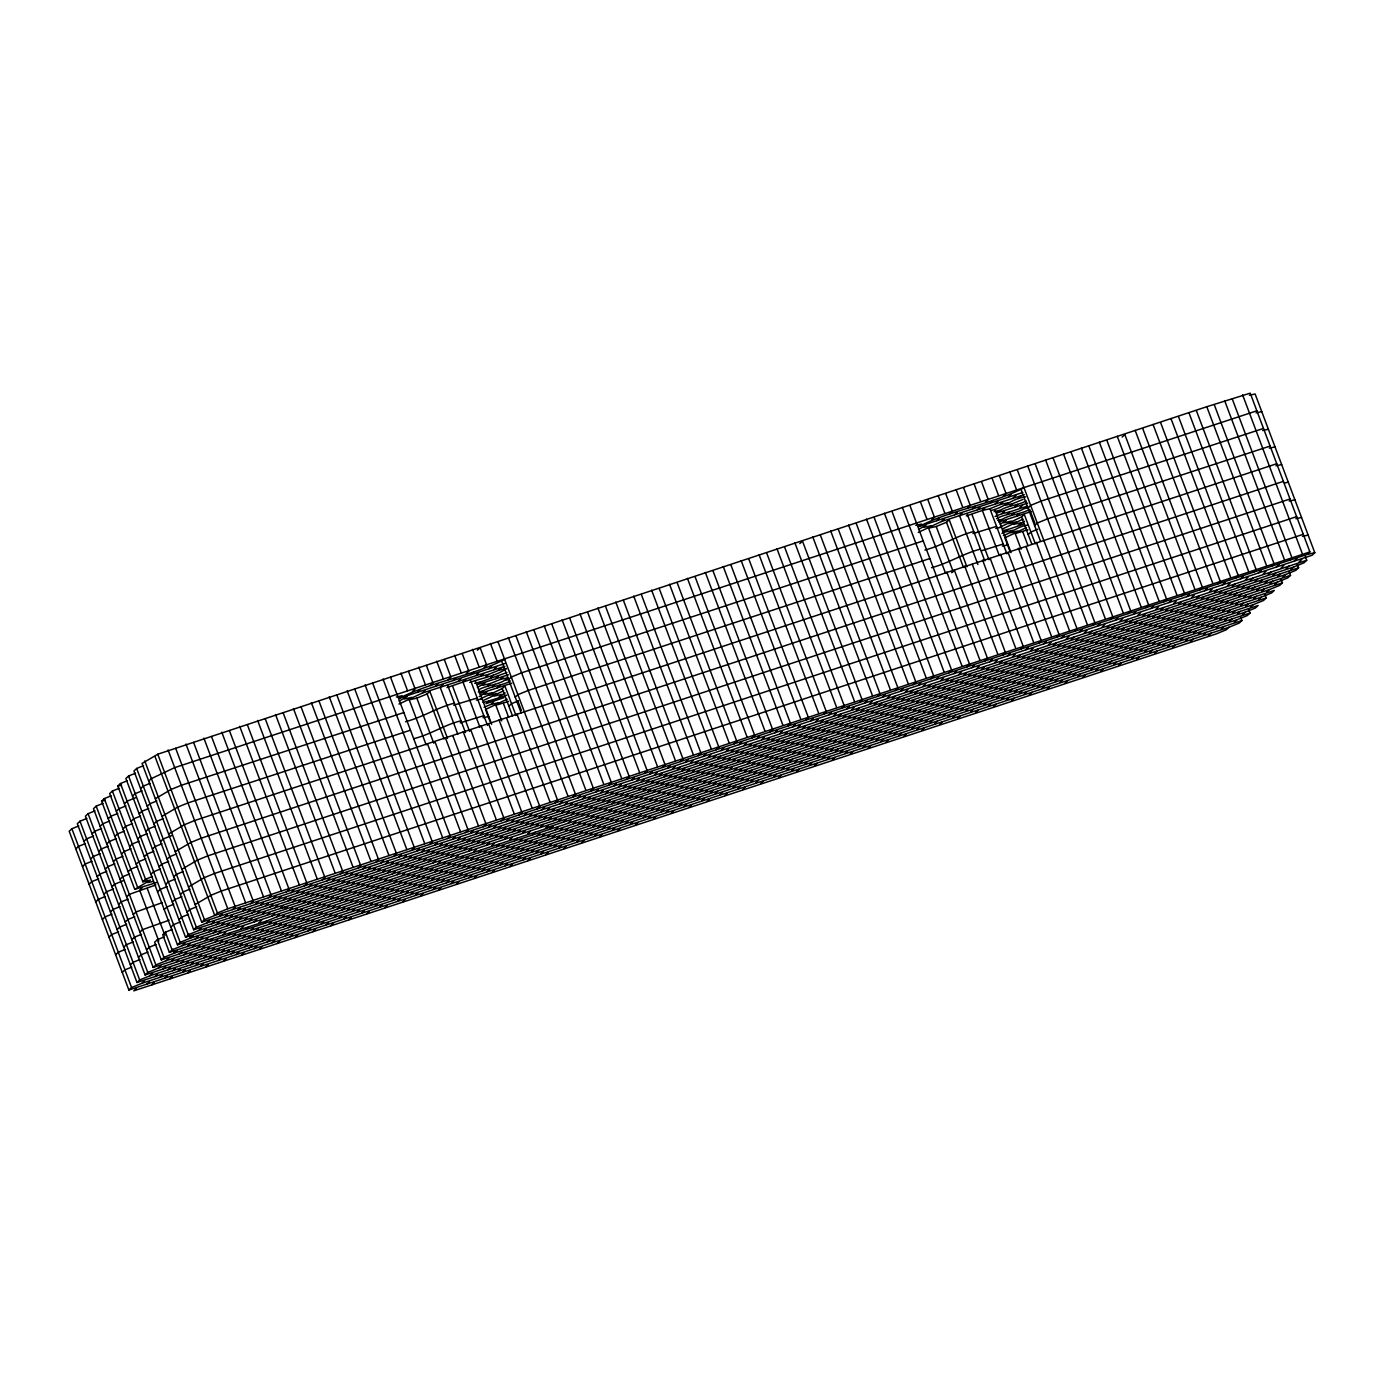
<?xml version="1.0" encoding="UTF-8"?>
<svg xmlns="http://www.w3.org/2000/svg" width="1384" height="1384" viewBox="0 0 1384 1384"><rect width="100%" height="100%" fill="white"/><g stroke="black" fill="none" stroke-linecap="round" stroke-linejoin="round"><path stroke-width="1.5" d="M78.767 825.937L71.899 828.756L69.2 831.265L128.885 990.027L1228.923 627.281L1239.234 623.059L1241.932 620.551L1240.462 616.624M86.863 818.411L79.995 821.214L77.296 823.722L136.981 982.502L1237.019 619.738L1247.33 615.534L1250.029 613.008L1248.558 609.098M94.96 810.868L88.092 813.688L85.393 816.197L145.078 974.959L1245.116 612.212L1255.426 607.991L1258.125 605.483L158.07 968.229L147.777 972.45L145.078 974.959M103.056 803.343L96.188 806.145L93.489 808.654L153.174 967.433L1253.212 604.67L1263.523 600.466L1266.222 597.94L1264.751 594.03M156.444 882.559L134.732 889.324L101.586 801.128L104.284 798.62L111.153 795.8M119.249 788.274L112.381 791.077L109.682 793.586L142.829 881.798L150.441 880.086L134.732 889.324M1289.04 571.419L1290.511 575.346L1287.812 577.855L1277.501 582.076L177.463 944.822L117.778 786.06L120.477 783.534L127.345 780.732M135.442 773.206L128.574 776.009L125.875 778.517L185.56 937.297L1285.598 574.533L1295.908 570.312L1298.607 567.803L1297.137 563.894M143.538 765.663L136.67 768.466L133.971 770.992L193.656 929.754L1293.694 567.008L1304.005 562.786L1306.704 560.278L1305.233 556.351M201.753 922.228L204.451 919.703L214.745 915.499L1307.188 554.448L1309.887 551.922L1250.219 393.16L1206.796 406.706L157.776 754.211L142.068 763.449L201.753 922.228L1312.101 555.243L1314.8 552.735L1255.115 393.973L1249.423 395.253M75.826 848.911L78.525 846.385L85.393 843.583M83.922 841.368L86.621 838.86L93.489 836.04M92.019 833.825L94.718 831.317L101.586 828.514M100.115 826.3L102.814 823.791L109.682 820.971M108.212 818.757L110.91 816.249L117.778 813.446M116.308 811.232L119.007 808.723L125.875 805.903M124.404 803.689L127.103 801.18L135.701 797.668M132.501 796.163L135.2 793.655L142.068 790.835M140.597 788.62L143.296 786.112L150.164 783.309M148.694 781.095L151.392 778.587L174.695 767.636L1256.845 410.806M82.469 866.54L85.168 864.031L92.036 861.229M90.566 859.014L93.264 856.506L100.132 853.686M98.662 851.471L101.361 848.963L108.229 846.16M106.758 843.946L109.457 841.437L116.325 838.617M114.855 836.403L117.553 833.895L124.422 831.092M122.951 828.878L125.65 826.352L132.518 823.549M131.047 821.335L133.746 818.826L140.614 816.006M139.144 813.809L141.843 811.284L148.711 808.481M147.24 806.267L149.939 803.758L156.807 800.938M155.337 798.741L171.028 789.503L181.339 785.282L403.851 712.552M89.095 884.186L91.794 881.677L98.662 878.857M97.191 876.643L99.89 874.134L106.758 871.332M105.288 869.117L107.987 866.609L114.855 863.789M113.384 861.575L116.083 859.066L122.951 856.264M121.481 854.049L124.179 851.541L131.047 848.721M129.577 846.506L132.276 843.998L139.144 841.195M137.673 838.981L140.372 836.472L147.24 833.652M145.77 831.438L148.469 828.929L155.337 826.127M153.866 823.913L156.565 821.404L163.433 818.584M161.963 816.37L177.654 807.131L187.965 802.928L410.477 730.198M95.721 901.832L98.42 899.323L105.288 896.503M103.817 894.289L106.516 891.78L113.384 888.978M111.914 886.763L114.612 884.238L123.193 880.726M120.01 879.221L122.709 876.712L129.577 873.909M128.106 871.695L130.805 869.169L137.673 866.367M136.203 864.152L138.902 861.644L145.77 858.824M144.299 856.627L146.998 854.101L153.866 851.298M152.396 849.084L155.095 846.576L161.963 843.756M160.492 841.541L163.191 839.033L171.772 835.521M168.589 834.016L184.297 824.778L194.59 820.556L1276.74 463.726M102.347 919.46L105.046 916.952L111.931 914.149M110.443 911.935L113.142 909.426L120.027 906.606M118.54 904.392L121.238 901.884L128.124 899.081M126.636 896.867L129.335 894.358L155.838 884.93M142.829 881.798L145.528 879.29L152.396 876.47M150.925 874.255L153.624 871.747L160.492 868.944M159.022 866.73L161.72 864.221L168.589 861.402M167.118 859.187L169.817 856.679L176.685 853.876M175.214 851.662L190.923 842.423L201.234 838.202L1283.366 481.373M142.344 887.628L139.646 890.137L158.797 941.103M108.99 937.106L111.689 934.598L118.557 931.795M117.086 929.581L119.785 927.055L126.653 924.252M125.183 922.038L127.882 919.53L134.75 916.727M133.279 914.513L135.978 911.987L162.464 902.558M157.568 891.901L160.267 889.393L167.135 886.573M165.665 884.359L168.364 881.85L175.232 879.048M173.761 876.833L176.46 874.325L183.328 871.505M181.858 869.29L197.549 860.052L207.859 855.848L1290.009 499.001M115.616 954.752L118.315 952.244L125.183 949.424M123.712 947.21L126.411 944.701L133.279 941.899M131.809 939.684L134.507 937.176L141.376 934.356M139.905 932.141L142.604 929.633L169.107 920.204M164.194 909.548L166.893 907.039L173.761 904.219M172.291 902.005L174.99 899.496L181.858 896.694M180.387 894.479L183.086 891.953L189.954 889.151M188.483 886.936L204.192 877.698L214.485 873.477L1296.635 516.647M504.676 659.389C471.684 676.343 432.396 681.274 399.422 698.228L505.16 663.42M399.18 701.134L407.034 696.515M412.432 691.498L415.131 688.99L408.488 671.344M504.918 666.327L422.241 693.107L398.938 704.058M417.328 692.311L420.027 689.803M122.242 972.398L124.941 969.873L131.809 967.07M130.338 964.856L133.037 962.347L139.905 959.527M138.435 957.33L141.133 954.804L148.001 952.002M146.531 949.787L149.23 947.279L156.098 944.459M164.194 936.933L157.326 939.736L154.627 942.262L161.271 959.89L1261.308 597.144L1271.619 592.923L1274.318 590.414L174.263 953.161L163.969 957.382L161.271 959.89M172.291 929.391L165.423 932.211L162.724 934.719L169.367 952.365L266.541 921.052M170.82 927.176L173.519 924.668L180.387 921.865M178.917 919.651L181.615 917.142L188.483 914.322M187.013 912.108L189.712 909.599L196.58 906.797M195.109 904.582L210.818 895.344L221.111 891.123L1303.261 534.293M422.241 693.107L424.94 690.599M430.337 685.582L433.036 683.073L426.41 665.427M426.185 744.921L409.232 699.837L416.843 698.142L427.137 693.92L429.836 691.412L447.534 738.451M435.233 686.395L437.932 683.869M477.428 650.186L480.127 647.677L486.753 665.306L484.054 667.832M442.845 684.682L440.147 687.191L457.827 734.247M448.243 679.665L450.942 677.157L444.316 659.511M453.156 680.478L455.855 677.952M458.052 681.274L460.751 678.766M466.148 673.748L468.847 671.24L462.221 653.594M128.885 990.027L131.584 987.519L141.877 983.315L1241.932 620.551M136.981 982.502L139.68 979.993L149.974 975.772L1250.029 613.008M153.174 967.433L155.873 964.925L166.166 960.704L1266.222 597.94M169.367 952.365L172.066 949.856L182.359 945.635L1282.414 582.872L1280.944 578.962M177.463 944.822L180.162 942.314L190.456 938.092L1290.511 575.346M185.56 937.297L188.259 934.771L198.552 930.567L1298.607 567.803M193.656 929.754L196.355 927.245L206.649 923.024L1306.704 560.278M465.664 679.579L462.965 682.087L446.963 687.571M471.062 674.544L473.761 672.036M136.48 988.332L133.781 990.84L1215.93 634.01L1226.224 629.789L1228.923 627.281M141.877 983.315L144.576 980.789M149.974 975.772L152.672 973.263M158.07 968.229L160.769 965.721M166.166 960.704L168.865 958.195M176.962 950.652L174.263 953.161L172.792 949.251M182.359 945.635L185.058 943.127M193.155 935.584L190.456 938.092L188.985 934.183M198.552 930.567L201.251 928.059M206.649 923.024L209.347 920.516M1309.887 551.922L227.755 908.769L217.444 912.99L214.745 915.499L155.077 756.719M475.958 675.357L478.656 672.849M146.79 984.111L149.489 981.602M154.887 976.585L157.586 974.076M162.983 969.042L165.682 966.534M171.08 961.517L173.779 958.991M179.176 953.974L181.875 951.465M187.273 946.448L189.971 943.923M195.369 938.906L198.068 936.397M203.465 931.38L206.164 928.854M211.562 923.837L214.26 921.329M219.658 916.294L222.357 913.786M479.902 727.171L462.965 682.087L480.871 676.171L483.57 673.662M488.967 668.628L491.666 666.119M151.686 984.924L154.385 982.415M159.783 977.381L162.482 974.872M167.879 969.855L170.578 967.347M175.976 962.312L178.674 959.804M184.072 954.787L186.771 952.279M192.168 947.244L194.867 944.736M200.265 939.719L202.964 937.21M208.361 932.176L211.06 929.667M216.458 924.65L219.156 922.142M224.554 917.108L227.253 914.599M232.65 909.582L235.349 907.056L175.681 748.294M506.873 672.572L480.386 682.001L477.688 684.509L508.395 674.769M485.784 676.966L488.483 674.458L498.776 670.254L506.388 668.541C495.887 676.292 481.874 677.918 469.764 682.468M493.88 669.441L496.579 666.932M164.696 978.194L167.395 975.685M172.792 970.668L175.491 968.143M180.889 963.126L183.588 960.617M188.985 955.583L191.684 953.074M197.082 948.057L199.78 945.549M205.178 940.514L207.877 938.006M213.274 932.989L215.973 930.481M221.371 925.446L224.07 922.938M229.467 917.921L232.166 915.412M237.564 910.378L240.262 907.869M477.428 687.433L485.282 682.814M490.68 677.779L493.379 675.271M498.776 670.254L501.475 667.728M169.609 979.007L172.308 976.499M177.706 971.464L180.404 968.956M185.802 963.939L188.501 961.43M193.898 956.396L196.597 953.887M201.995 948.87L204.694 946.345M210.091 941.328L212.79 938.819M218.188 933.802L220.886 931.276M226.284 926.259L228.983 923.751M234.38 918.734L237.079 916.208M242.477 911.191L245.176 908.683M250.573 903.648L253.272 901.14L193.587 742.378M510.35 680.997C500.645 686.689 487.808 685.789 479.4 693.661L511.786 683.229M487.497 686.118L490.23 683.592L500.541 679.388L508.136 677.676C500.281 685.27 488.137 684.457 478.916 689.63M495.593 678.592L498.292 676.084M182.601 972.277L185.3 969.769M190.698 964.734L193.397 962.226M198.794 957.209L201.493 954.701M206.891 949.666L209.59 947.158M214.987 942.141L217.686 939.632M223.083 934.598L225.782 932.089M231.18 927.072L233.879 924.564M239.276 919.53L241.975 917.021M247.373 912.004L250.072 909.496M255.469 904.461L258.168 901.953M479.158 696.567L486.995 691.948M492.393 686.931L495.143 684.405M500.489 679.406L503.24 676.88M187.515 973.09L190.214 970.565M195.611 965.548L198.31 963.039M203.708 958.022L206.406 955.496M211.804 950.479L214.503 947.971M219.9 942.954L222.599 940.428M227.997 935.411L230.695 932.903M236.093 927.868L238.792 925.36M244.19 920.343L246.888 917.834M252.286 912.8L254.985 910.291M260.382 905.274L263.081 902.766M268.479 897.732L271.178 895.223L211.493 736.461M480.629 698.782L502.219 688.557L504.918 686.032L515.955 715.442M497.306 687.744L500.005 685.236M200.507 966.361L203.206 963.852M208.603 958.818L211.302 956.309M216.7 951.292L219.399 948.784M224.796 943.75L227.495 941.241M232.893 936.224L235.591 933.716M240.989 928.681L243.688 926.173M249.085 921.156L251.784 918.63M257.182 913.613L259.881 911.104M265.278 906.087L267.977 903.562M273.375 898.545L276.073 896.036M508.603 679.544L511.302 677.036L521.612 672.814L923.214 540.902M506.631 695.183L488.725 701.1L486.026 703.626L503.932 697.692M483.812 700.304L503.689 690.754M205.42 967.174L208.119 964.648M213.517 959.631L216.215 957.122M221.613 952.088L224.312 949.58M229.709 944.563L232.408 942.054M237.806 937.02L240.505 934.511M245.902 929.494L248.601 926.986M253.999 921.952L256.732 919.426M262.095 914.426L264.794 911.918M270.191 906.883L272.89 904.375M278.288 899.358L280.987 896.849M286.384 891.815L289.083 889.306L229.398 730.544M484.054 707.241L490.922 704.421L493.621 701.913M499.018 696.896L505.16 692.969M218.43 960.444L221.129 957.936M226.526 952.901L229.225 950.393M234.623 945.376L237.321 942.85M242.719 937.833L245.418 935.324M250.815 930.308L253.514 927.782M258.912 922.765L261.645 920.239M267.008 915.239L269.742 912.713M275.105 907.696L277.803 905.188M283.201 900.154L285.9 897.645M291.297 892.628L293.996 890.12M507.115 699.214L485.524 709.456L489.953 721.202M223.326 961.24L226.025 958.731M231.422 953.714L234.121 951.206M239.518 946.172L242.217 943.663M247.615 938.646L250.314 936.138M255.711 931.103L258.41 928.595M263.808 923.578L266.507 921.069L276.852 916.831L553.098 826.352M271.939 916.018L274.637 913.509M282.699 906.001L280 908.51L287.613 906.797L284.914 909.305M288.097 900.967L290.796 898.458M296.193 893.441L298.892 890.915M304.29 885.898L306.988 883.39L247.321 724.611M236.335 954.528L239.034 952.002M244.432 946.985L247.13 944.476M252.528 939.442L255.227 936.933M260.625 931.916L263.323 929.408M268.721 924.374L271.42 921.865M276.817 916.848L279.551 914.322M293.01 901.78L295.709 899.271M301.107 894.237L303.805 891.729M309.203 886.711L311.902 884.203M515.229 697.19L517.927 694.682L528.238 690.46L929.84 558.548M508.845 706.186L511.544 703.678L518.412 700.875M241.231 955.323L243.93 952.815M249.328 947.798L252.026 945.289M257.424 940.255L260.123 937.746M265.52 932.729L268.219 930.204M273.617 925.187L276.316 922.678M281.713 917.661L284.412 915.135M289.81 910.118L292.56 907.593M297.906 902.593L300.605 900.067M306.002 895.05L308.701 892.542M314.099 887.507L316.798 884.999M322.195 879.982L324.894 877.473L265.226 718.694M254.241 948.594L256.94 946.085M262.337 941.068L265.036 938.56M270.434 933.525L273.132 931.017M278.53 926L281.229 923.491M286.626 918.457L289.325 915.949M294.723 910.931L297.422 908.423M302.819 903.389L305.518 900.88M310.916 895.863L313.614 893.355M319.012 888.32L321.711 885.812M327.108 880.795L329.807 878.269M259.154 949.407L261.853 946.898M267.25 941.881L269.949 939.355M275.347 934.338L278.046 931.83M283.443 926.813L286.142 924.287M291.54 919.27L294.238 916.762M299.636 911.727L302.335 909.219M307.732 904.202L310.431 901.693M315.829 896.659L318.528 894.151M323.925 889.134L326.624 886.625M332.022 881.591L334.72 879.082M340.118 874.065L342.817 871.557L283.132 712.777M272.146 942.677L274.845 940.169M280.243 935.151L282.942 932.643M288.339 927.609L291.038 925.1M296.435 920.083L299.134 917.575M304.532 912.54L307.231 910.032M312.628 905.015L315.327 902.489M320.725 897.472L323.423 894.964M328.821 889.947L331.52 887.421M336.918 882.404L339.616 879.895M345.014 874.878L347.713 872.352M277.06 943.49L279.758 940.982M285.156 935.947L287.855 933.439M293.252 928.422L295.951 925.913M301.349 920.879L304.048 918.37M309.445 913.354L312.144 910.845M317.542 905.811L320.24 903.302M325.638 898.285L328.337 895.777M333.734 890.742L336.433 888.234M341.831 883.217L344.529 880.708M349.927 875.674L352.626 873.166M358.023 868.149L360.722 865.64L301.037 706.861M290.052 936.76L292.751 934.252M298.148 929.235L300.847 926.709M306.245 921.692L308.943 919.184M314.341 914.167L317.04 911.641M322.437 906.624L325.136 904.115M330.534 899.098L333.233 896.572M338.63 891.556L341.329 889.047M346.727 884.013L349.425 881.504M354.823 876.487L357.522 873.979M362.919 868.944L365.618 866.436M294.965 937.574L297.664 935.065M303.061 930.031L305.76 927.522M311.158 922.505L313.857 919.997M319.254 914.962L321.953 912.454M327.351 907.437L330.049 904.928M335.447 899.894L338.146 897.386M343.543 892.369L346.242 889.86M351.64 884.826L354.339 882.317M359.736 877.3L362.435 874.774M367.833 869.757L370.531 867.249M375.929 862.232L378.628 859.706L318.943 700.944M307.975 930.844L310.673 928.335M316.071 923.301L318.77 920.793M324.167 915.776L326.866 913.267M332.264 908.233L334.963 905.724M340.36 900.707L343.059 898.199M348.457 893.164L351.155 890.656M356.553 885.639L359.252 883.13M364.649 878.096L367.348 875.588M372.746 870.571L375.445 868.062M380.842 863.028L383.541 860.519M312.87 931.657L315.569 929.148M320.967 924.114L323.666 921.606M329.063 916.589L331.762 914.063M337.16 909.046L339.858 906.537M345.256 901.52L347.955 898.994M353.353 893.977L356.051 891.469M361.449 886.452L364.148 883.926M369.545 878.909L372.244 876.401M377.642 871.366L380.34 868.858M385.738 863.841L388.437 861.332M393.834 856.298L396.533 853.79L336.866 695.028M325.88 924.927L328.579 922.419M333.977 917.384L336.675 914.876M342.073 909.859L344.772 907.35M350.169 902.316L352.868 899.808M358.266 894.791L360.964 892.282M366.362 887.248L369.061 884.739M374.458 879.722L377.157 877.214M382.555 872.179L385.254 869.671M390.651 864.654L393.35 862.128M398.748 857.111L401.447 854.603M330.776 925.74L333.475 923.214M338.872 918.197L341.571 915.689M346.969 910.672L349.668 908.146M355.065 903.129L357.764 900.621M363.162 895.586L365.86 893.078M371.258 888.061L373.957 885.552M379.354 880.518L382.053 878.01M387.451 872.993L390.15 870.484M395.547 865.45L398.246 862.941M403.644 857.924L406.342 855.416M411.74 850.381L414.439 847.873L354.771 689.111M343.786 919.011L346.484 916.502M351.882 911.468L354.581 908.959M359.978 903.942L362.677 901.434M368.075 896.399L370.774 893.891M376.171 888.874L378.87 886.348M384.268 881.331L386.966 878.823M392.364 873.806L395.063 871.28M400.46 866.263L403.159 863.754M408.557 858.737L411.256 856.212M416.653 851.195L419.352 848.686M348.699 919.806L351.398 917.298M356.795 912.281L359.494 909.772M364.892 904.738L367.59 902.23M372.988 897.213L375.687 894.704M381.084 889.67L383.783 887.161M389.181 882.144L391.88 879.636M397.277 874.601L399.976 872.093M405.374 867.076L408.072 864.567M413.47 859.533L416.169 857.025M421.566 852.008L424.265 849.499M429.663 844.465L432.362 841.956L372.677 683.177M361.691 913.094L364.39 910.568M369.788 905.551L372.486 903.043M377.884 898.026L380.583 895.5M385.98 890.483L388.679 887.974M394.077 882.957L396.775 880.432M402.173 875.415L404.872 872.906M410.269 867.872L412.968 865.363M418.366 860.346L421.065 857.838M426.462 852.803L429.161 850.295M434.559 845.278L437.257 842.769M366.604 913.89L369.303 911.381M374.701 906.364L377.399 903.856M382.797 898.821L385.496 896.313M390.893 891.296L393.592 888.788M398.99 883.753L401.689 881.245M407.086 876.228L409.785 873.719M415.183 868.685L417.882 866.176M423.279 861.159L425.978 858.634M431.375 853.617L434.074 851.108M439.472 846.091L442.171 843.565M447.568 838.548L450.267 836.04L390.582 677.26M379.597 907.16L382.295 904.652M387.693 899.635L390.392 897.126M395.789 892.092L398.488 889.583M403.886 884.566L406.585 882.058M411.982 877.024L414.681 874.515M420.079 869.498L422.777 866.989M428.175 861.955L430.874 859.447M436.271 854.43L438.97 851.921M444.368 846.887L447.067 844.378M452.464 839.361L455.163 836.853M384.51 907.973L387.209 905.465M392.606 900.448L395.305 897.922M400.703 892.905L403.401 890.396M408.799 885.379L411.498 882.854M416.895 877.837L419.594 875.328M424.992 870.311L427.691 867.785M433.088 862.768L435.787 860.26M441.185 855.226L443.883 852.717M449.281 847.7L451.98 845.192M457.377 840.157L460.076 837.649M465.474 832.632L468.173 830.123L435.026 741.911M397.519 901.244L400.218 898.735M405.616 893.718L408.315 891.209M413.712 886.175L416.411 883.667M421.809 878.65L424.507 876.141M429.905 871.107L432.604 868.598M438.001 863.581L440.7 861.073M446.098 856.039L448.797 853.53M454.194 848.513L456.893 845.987M462.291 840.97L464.989 838.462M470.387 833.445L473.086 830.919M402.415 902.057L405.114 899.548M410.512 894.531L413.21 892.005M418.608 886.988L421.307 884.48M426.704 879.446L429.403 876.937M434.801 871.92L437.5 869.412M442.897 864.377L445.596 861.869M450.994 856.852L453.692 854.343M459.09 849.309L461.789 846.8M467.187 841.783L469.885 839.275M475.283 834.241L477.982 831.732M483.379 826.715L486.078 824.207L452.931 735.994M415.425 895.327L418.124 892.818M423.521 887.801L426.22 885.293M431.618 880.259L434.317 877.75M439.714 872.733L442.413 870.207M447.811 865.19L450.509 862.682M455.907 857.665L458.606 855.139M464.003 850.122L466.702 847.613M472.1 842.596L474.798 840.071M480.196 835.054L482.895 832.545M488.293 827.511L490.991 825.002M420.321 896.14L423.02 893.631M428.417 888.597L431.116 886.089M436.514 881.072L439.212 878.563M444.61 873.529L447.309 871.02M452.706 866.003L455.405 863.495M460.803 858.461L463.502 855.952M468.899 850.935L471.598 848.427M476.996 843.392L479.694 840.884M485.092 835.867L487.791 833.358M493.188 828.324L495.887 825.816M501.285 820.798L503.984 818.273L470.837 730.077M799.796 543.635L802.495 541.127L862.163 699.906L859.464 702.415M433.33 889.41L436.029 886.902M441.427 881.885L444.126 879.359M449.523 874.342L452.222 871.833M457.62 866.817L460.318 864.291M465.716 859.274L468.415 856.765M473.812 851.731L476.511 849.222M481.909 844.205L484.608 841.697M490.005 836.663L492.704 834.154M498.102 829.137L500.8 826.629M506.198 821.594L508.897 819.086M438.244 890.223L440.942 887.715M446.34 882.681L449.039 880.172M454.436 875.155L457.135 872.647M462.533 867.612L465.232 865.104M470.629 860.087L473.328 857.561M478.726 852.544L481.424 850.036M486.822 845.019L489.521 842.493M494.918 837.476L497.617 834.967M503.015 829.95L505.714 827.424M511.111 822.407L513.81 819.899M519.208 814.865L521.906 812.356L488.742 724.161M451.236 883.494L453.935 880.985M459.332 875.951L462.031 873.442M467.429 868.425L470.127 865.917M475.525 860.883L478.224 858.374M483.622 853.357L486.32 850.849M491.718 845.814L494.417 843.306M499.814 838.289L502.513 835.78M507.911 830.746L510.609 828.237M516.007 823.221L518.706 820.712M524.103 815.678L526.802 813.169M456.149 884.307L458.848 881.781M464.246 876.764L466.944 874.255M472.342 869.238L475.041 866.713M480.438 861.696L483.137 859.187M488.535 854.17L491.233 851.644M496.631 846.627L499.33 844.119M504.728 839.085L507.426 836.576M512.824 831.559L515.523 829.051M520.92 824.016L523.619 821.508M529.017 816.491L531.716 813.982M537.113 808.948L539.812 806.439L506.648 718.244M469.141 877.577L471.84 875.069M477.238 870.034L479.937 867.526M485.334 862.509L488.033 860M493.431 854.966L496.129 852.457M501.527 847.441L504.226 844.932M509.623 839.898L512.322 837.389M517.72 832.372L520.419 829.846M525.816 824.829L528.515 822.321M533.913 817.304L536.611 814.778M542.009 809.761L544.708 807.253M474.055 878.39L476.753 875.864M482.151 870.847L484.85 868.339M490.247 863.305L492.946 860.796M498.344 855.779L501.043 853.271M506.44 848.236L509.139 845.728M514.537 840.711L517.235 838.202M522.633 833.168L525.332 830.659M530.729 825.643L533.428 823.134M538.826 818.1L541.525 815.591M546.922 810.574L549.621 808.066M555.019 803.031L557.717 800.523L498.032 641.761M487.064 871.661L489.763 869.152M495.161 864.118L497.859 861.609M503.257 856.592L505.956 854.066M511.353 849.049L514.052 846.541M519.45 841.524L522.149 838.998M527.546 833.981L530.245 831.473M535.643 826.456L538.341 823.93M543.739 818.913L546.438 816.404M551.835 811.37L554.534 808.861M559.932 803.844L562.631 801.336M491.96 872.456L494.659 869.948M500.057 864.931L502.755 862.422M508.153 857.388L510.852 854.88M516.249 849.862L518.948 847.354M524.346 842.32L527.044 839.811M532.442 834.794L535.141 832.286M540.538 827.251L543.272 824.726M548.635 819.726L551.334 817.217M556.731 812.183L559.43 809.675M564.828 804.658L567.527 802.132M572.924 797.115L575.623 794.606L515.955 635.827M504.97 865.744L507.668 863.218M513.066 858.201L515.765 855.693M521.163 850.676L523.861 848.15M529.259 843.133L531.958 840.624M537.355 835.59L540.054 833.082M548.185 825.539L545.452 828.064L1269.405 589.601L1279.716 585.38L1282.414 582.872M553.548 820.522L556.282 817.996M561.644 812.996L564.343 810.488M569.741 805.453L572.44 802.945M577.837 797.928L580.536 795.419M509.866 866.54L512.564 864.031M517.962 859.014L520.661 856.506M526.058 851.471L528.757 848.963M534.155 843.946L536.854 841.42M542.251 836.403L544.95 833.895M550.348 828.878L553.046 826.352M558.496 821.317L561.195 818.809M566.54 813.809L569.239 811.284M574.637 806.267L577.336 803.758M582.733 798.724L585.432 796.215M590.83 791.198L593.528 788.69L533.861 629.91M522.875 859.81L525.574 857.302M530.972 852.284L533.67 849.776M539.068 844.742L541.767 842.233M547.164 837.216L549.863 834.708M555.261 829.673L557.96 827.165M563.357 822.148L566.091 819.622M571.454 814.605L574.187 812.079M579.55 807.08L582.249 804.571M587.646 799.537L590.345 797.028M595.743 792.011L598.442 789.486M527.788 860.623L530.487 858.115M535.885 853.098L538.584 850.572M543.981 845.555L546.68 843.046M552.078 838.029L554.776 835.503M560.174 830.486L562.873 827.978M568.27 822.944L570.969 820.435M576.367 815.418L579.1 812.892M584.463 807.875L587.162 805.367M592.56 800.35L595.258 797.841M600.656 792.807L603.355 790.299M608.752 785.282L611.451 782.773L551.766 623.994M540.781 853.893L543.479 851.385M548.877 846.368L551.576 843.859M556.973 838.825L559.672 836.317M565.07 831.3L567.769 828.791M573.166 823.757L575.865 821.248M581.263 816.231L583.962 813.706M589.359 808.688L592.058 806.18M597.456 801.163L600.154 798.637M605.552 793.62L608.251 791.112M613.648 786.095L616.347 783.569M545.694 854.707L548.393 852.198M553.79 847.164L556.489 844.655M561.887 839.638L564.586 837.13M569.983 832.095L572.682 829.587M578.079 824.57L580.778 822.061M586.176 817.027L588.875 814.519M594.272 809.502L596.971 806.993M602.369 801.959L605.067 799.45M610.465 794.433L613.164 791.925M618.562 786.89L621.26 784.382M626.658 779.365L629.357 776.856L569.672 618.077M558.686 847.977L561.385 845.468M566.783 840.451L569.481 837.926M574.879 832.909L577.578 830.4M582.975 825.383L585.674 822.857M591.072 817.84L593.771 815.332M599.168 810.315L601.867 807.789M607.265 802.772L609.963 800.263M615.361 795.229L618.06 792.721M623.457 787.704L626.156 785.195M631.554 780.161L634.253 777.652M563.599 848.79L566.298 846.281M571.696 841.247L574.395 838.739M579.792 833.722L582.491 831.213M587.889 826.179L590.587 823.67M595.985 818.653L598.684 816.145M604.081 811.111L606.78 808.602M612.178 803.585L614.877 801.077M620.274 796.042L622.973 793.534M628.371 788.517L631.069 785.991M636.467 780.974L639.166 778.465M644.563 773.448L647.262 770.923L587.577 612.161M576.609 842.06L579.308 839.552M584.705 834.535L587.404 832.009M592.802 826.992L595.501 824.483M600.898 819.449L603.597 816.941M608.995 811.924L611.693 809.415M617.091 804.381L619.79 801.872M625.187 796.855L627.886 794.347M633.284 789.312L635.983 786.804M641.38 781.787L644.079 779.279M649.477 774.244L652.175 771.736M1024.022 487.739C991.048 504.693 951.76 509.623 918.786 526.577L1022.811 492.462M581.505 842.873L584.204 840.365M589.601 835.331L592.3 832.822M597.698 827.805L600.397 825.279M605.794 820.262L608.493 817.754M613.891 812.737L616.589 810.211M621.987 805.194L624.686 802.685M630.083 797.668L632.782 795.143M638.18 790.126L640.878 787.617M646.276 782.583L648.975 780.074M654.372 775.057L657.071 772.549M662.469 767.514L665.168 765.006L605.5 606.244M918.544 529.501L926.38 524.882M931.778 519.848L934.477 517.339L927.851 499.693M594.514 836.144L597.213 833.635M602.611 828.601L605.31 826.092M610.707 821.075L613.406 818.567M618.804 813.533L621.502 811.024M626.9 806.007L629.599 803.498M634.996 798.464L637.695 795.956M643.093 790.939L645.792 788.43M651.189 783.396L653.888 780.887M659.286 775.87L661.984 773.345M667.382 768.328L670.081 765.819M1024.281 494.676L941.604 521.474L918.284 532.408M936.691 520.661L939.39 518.152M599.41 836.957L602.109 834.431M607.507 829.414L610.206 826.905M615.603 821.888L618.302 819.363M623.7 814.346L626.398 811.837M631.796 806.803L634.495 804.294M639.892 799.277L642.591 796.769M647.989 791.734L650.688 789.226M656.085 784.209L658.784 781.701M664.182 776.666L666.88 774.158M672.278 769.141L674.977 766.632M680.374 761.598L683.073 759.089L623.406 600.327M941.604 521.474L944.303 518.948M949.701 513.931L952.4 511.423L945.756 493.777M612.42 830.227L615.119 827.718M620.516 822.684L623.215 820.176M628.613 815.159L631.312 812.65M636.709 807.616L639.408 805.107M644.806 800.09L647.504 797.565M652.902 792.548L655.601 790.039M660.998 785.022L663.697 782.496M669.095 777.479L671.794 774.971M677.191 769.954L679.89 767.428M685.288 762.411L687.986 759.903M945.549 573.27L928.595 528.186L936.207 526.491L946.5 522.27L949.199 519.761L966.88 566.8M954.597 514.744L957.296 512.236M617.333 831.023L620.032 828.514M625.43 823.497L628.128 820.989M633.526 815.954L636.225 813.446M641.622 808.429L644.321 805.921M649.719 800.886L652.418 798.378M657.815 793.361L660.514 790.852M665.912 785.818L668.61 783.309M674.008 778.292L676.707 775.784M682.104 770.75L684.803 768.241M690.201 763.224L692.9 760.716M698.297 755.681L700.996 753.173L641.311 594.393M962.209 513.032L959.51 515.557L977.934 564.551M967.606 508.014L970.305 505.506L963.679 487.86M630.326 824.31L633.024 821.785M638.422 816.768L641.121 814.259M646.518 809.242L649.217 806.716M654.615 801.699L657.313 799.191M662.711 794.174L665.41 791.648M670.808 786.631L673.506 784.122M678.904 779.088L681.603 776.58M687 771.563L689.699 769.054M695.097 764.02L697.796 761.511M703.193 756.494L705.892 753.986M972.502 508.828L975.201 506.302M635.239 825.106L637.938 822.598M643.335 817.581L646.034 815.072M651.432 810.038L654.13 807.529M659.528 802.512L662.227 800.004M667.624 794.97L670.323 792.461M675.721 787.444L678.419 784.936M683.817 779.901L686.516 777.393M691.913 772.376L694.612 769.85M700.01 764.833L702.709 762.324M708.106 757.308L710.805 754.782M716.203 749.765L718.902 747.256L659.216 588.477M977.415 509.623L980.114 507.115M985.512 502.098L988.211 499.589L981.585 481.943M648.231 818.394L650.93 815.868M656.327 810.851L659.026 808.342M664.424 803.308L667.123 800.8M672.52 795.783L675.219 793.274M680.617 788.24L683.315 785.731M688.713 780.714L691.412 778.206M696.809 773.172L699.508 770.663M704.906 765.646L707.605 763.138M713.002 758.103L715.701 755.595M721.099 750.578L723.797 748.069M985.027 507.928L982.329 510.437L966.309 515.938M990.425 502.911L993.124 500.385M653.144 819.19L655.843 816.681M661.241 811.664L663.939 809.138M669.337 804.121L672.036 801.613M677.433 796.596L680.132 794.07M685.53 789.053L688.229 786.544M693.626 781.528L696.325 779.002M701.723 773.985L704.421 771.476M709.819 766.442L712.518 763.933M717.915 758.916L720.614 756.408M726.012 751.374L728.711 748.865M734.108 743.848L736.807 741.34L677.122 582.56M995.321 503.707L998.02 501.198M1003.417 496.181L1006.116 493.673L999.49 476.027M666.154 812.46L668.853 809.951M674.25 804.934L676.949 802.426M682.347 797.392L685.045 794.883M690.443 789.866L693.142 787.358M698.539 782.323L701.238 779.815M706.636 774.798L709.335 772.289M714.732 767.255L717.431 764.746M722.829 759.729L725.527 757.204M730.925 752.187L733.624 749.678M739.021 744.661L741.72 742.135M999.265 555.52L982.329 510.437L989.923 508.741L1000.234 504.52L1002.933 502.011M1008.331 496.977L1011.029 494.469M671.05 813.273L673.748 810.764M679.146 805.747L681.845 803.222M687.242 798.205L689.941 795.696M695.339 790.662L698.038 788.153M703.435 783.136L706.134 780.628M711.532 775.594L714.231 773.085M719.628 768.068L722.327 765.56M727.724 760.525L730.423 758.017M735.821 753L738.52 750.491M743.917 745.457L746.616 742.948M752.014 737.932L754.712 735.423L695.045 576.644M1026.236 500.922C1017.015 506.094 1004.888 505.264 997.034 512.858L1027.707 503.136M991.031 510.402C1003.573 508.101 1012.725 497.963 1025.752 496.891M1013.226 497.79L1015.925 495.282M684.059 806.543L686.758 804.035M692.156 799.018L694.854 796.509M700.252 791.475L702.951 788.966M708.348 783.949L711.047 781.424M716.445 776.407L719.144 773.898M724.541 768.881L727.24 766.355M732.638 761.338L735.337 758.83M740.734 753.813L743.433 751.287M748.831 746.27L751.529 743.762M756.927 738.727L759.626 736.219M995.079 516.474L1001.947 513.672L1004.646 511.163M1010.043 506.129L1012.742 503.62L1023.053 499.416M1018.14 498.603L1020.838 496.095M688.955 807.356L691.654 804.848M697.052 799.814L699.75 797.305M705.148 792.288L707.847 789.78M713.244 784.745L715.943 782.237M721.341 777.22L724.04 774.711M729.437 769.677L732.136 767.168M737.534 762.152L740.232 759.643M745.63 754.609L748.329 752.1M753.726 747.083L756.425 744.575M761.823 739.54L764.522 737.032M769.919 732.015L772.618 729.489L712.95 570.727M1034.834 523.083L1029.661 509.364C1019.991 515.038 1007.154 514.139 998.764 522.01L1031.149 511.578M1006.86 514.485L1009.559 511.959L1027.464 506.042C1019.074 513.914 1006.237 513.014 996.549 518.689M1014.956 506.942L1017.655 504.433M701.965 800.627L704.664 798.118M710.061 793.101L712.76 790.575M718.158 785.558L720.856 783.05M726.254 778.033L728.953 775.507M734.35 770.49L737.049 767.982M742.447 762.947L745.146 760.439M750.543 755.422L753.242 752.913M758.64 747.879L761.338 745.37M766.736 740.353L769.435 737.845M774.832 732.811L777.531 730.302M1000.234 524.225L1006.358 520.315M1011.756 515.281L1014.455 512.772M1019.852 507.755L1022.551 505.247M951.673 572.768L954.372 570.26L987.536 658.473L984.837 660.981M706.878 801.44L709.577 798.931M714.974 793.897L717.673 791.389M723.071 786.371L725.77 783.863M731.167 778.829L733.866 776.32M739.264 771.303L741.962 768.795M747.36 763.76L750.059 761.252M755.456 756.235L758.155 753.709M763.553 748.692L766.252 746.184M771.649 741.167L774.348 738.641M779.746 733.624L782.444 731.115M787.842 726.098L790.541 723.572L730.856 564.81M999.992 527.148L1021.565 516.907L1024.264 514.381L1035.319 543.791M1016.669 516.094L1019.368 513.585M719.87 794.71L722.569 792.202M727.967 787.167L730.666 784.659M736.063 779.642L738.762 777.133M744.159 772.099L746.858 769.591M752.256 764.573L754.955 762.065M760.352 757.031L763.051 754.522M768.449 749.505L771.148 746.997M776.545 741.962L779.244 739.454M784.642 734.437L787.34 731.928M792.738 726.894L795.437 724.386M1027.966 507.893L1030.665 505.385L1040.958 501.164L1263.471 428.435M1001.947 533.376L1008.088 529.466L1024.091 523.965M1003.175 528.653L1023.053 519.121M724.784 795.523L727.482 792.997M732.88 787.98L735.579 785.472M740.976 780.455L743.675 777.929M749.073 772.912L751.772 770.404M757.169 765.387L759.868 762.861M765.266 757.844L767.964 755.335M773.362 750.301L776.061 747.793M781.458 742.776L784.157 740.267M789.555 735.233L792.253 732.724M797.651 727.707L800.35 725.199M805.747 720.164L808.446 717.656L748.761 558.894M1003.417 535.591C1011.583 532.632 1018.105 526.335 1027.101 525.193M1018.382 525.245L1024.523 521.318M737.776 788.793L740.475 786.285M745.872 781.251L748.571 778.742M753.969 773.725L756.667 771.217M762.065 766.182L764.764 763.674M770.161 758.657L772.86 756.148M778.258 751.114L780.957 748.606M786.354 743.589L789.053 741.063M794.451 736.046L797.149 733.537M802.547 728.52L805.246 725.994M810.643 720.977L813.342 718.469M1026.478 527.563L1004.888 537.805L1010.043 551.524M742.689 789.607L745.388 787.081M750.785 782.064L753.484 779.555M758.882 774.521L761.581 772.013M766.978 766.995L769.677 764.487M775.075 759.453L777.773 756.944M783.171 751.927L785.87 749.419M791.267 744.384L793.966 741.876M799.364 736.859L802.063 734.35M807.46 729.316L810.159 726.808M815.557 721.791L818.255 719.282M823.653 714.248L826.352 711.739L766.667 552.977M1122.147 437.102L1124.846 434.593L1184.531 593.355L1181.832 595.881M755.699 782.877L758.397 780.368M763.795 775.334L766.494 772.826M771.891 767.809L774.59 765.283M779.988 760.266L782.687 757.757M788.084 752.74L790.783 750.214M796.181 745.197L798.879 742.689M804.277 737.672L806.976 735.146M812.373 730.129L815.072 727.621M820.47 722.586L823.169 720.078M828.566 715.061L831.265 712.552M1034.592 525.539L1037.291 523.031L1047.601 518.81L1270.114 446.081M760.594 783.673L763.293 781.164M768.691 776.147L771.39 773.639M776.787 768.604L779.486 766.096M784.884 761.079L787.582 758.57M792.98 753.536L795.679 751.028M801.077 746.011L803.775 743.502M809.173 738.468L811.872 735.959M817.269 730.942L819.968 728.434M825.366 723.399L828.064 720.891M833.462 715.874L836.161 713.348M841.558 708.331L844.257 705.823L784.59 547.043M1028.208 534.535L1030.907 532.027L1037.775 529.224M773.604 776.96L776.303 774.434M781.701 769.418L784.399 766.909M789.797 761.892L792.496 759.366M797.893 754.349L800.592 751.841M805.99 746.806L808.688 744.298M814.086 739.281L816.785 736.772M822.183 731.738L824.881 729.23M830.279 724.213L832.978 721.704M838.375 716.67L841.074 714.161M846.472 709.144L849.171 706.636M778.5 777.756L781.199 775.248M786.596 770.231L789.295 767.722M794.693 762.688L797.392 760.179M802.789 755.162L805.488 752.654M810.886 747.619L813.584 745.111M818.982 740.094L821.681 737.568M827.078 732.551L829.829 730.025M835.175 725.026L837.874 722.5M843.271 717.483L845.97 714.974M851.368 709.957L854.066 707.432M791.51 771.026L794.208 768.518M799.606 763.501L802.305 760.992M807.702 755.958L810.401 753.45M815.799 748.433L818.498 745.924M823.895 740.89L826.594 738.381M831.992 733.364L834.725 730.838M840.088 725.822L842.821 723.296M848.184 718.296L850.883 715.788M856.281 710.753L858.98 708.245M864.377 703.228L867.076 700.702M796.423 771.839L799.122 769.331M804.519 764.314L807.218 761.788M812.616 756.771L815.314 754.263M820.712 749.246L823.411 746.72M828.808 741.703L831.507 739.194M836.905 734.16L839.604 731.652M845.036 726.617L847.735 724.109M853.098 719.092L855.796 716.583M861.194 711.566L863.893 709.058M869.29 704.024L871.989 701.515M877.387 696.498L880.086 693.989L820.401 535.21M809.415 765.11L812.114 762.601M817.511 757.584L820.21 755.076M825.608 750.042L828.307 747.533M833.704 742.516L836.403 740.007M841.801 734.973L844.499 732.465M849.897 727.448L852.63 724.922M857.993 719.905L860.727 717.379M866.09 712.379L868.789 709.854M874.186 704.837L876.885 702.328M882.283 697.311L884.981 694.785M814.328 765.923L817.027 763.414M822.425 758.38L825.123 755.872M830.521 750.855L833.22 748.346M838.617 743.312L841.316 740.803M846.714 735.786L849.413 733.278M854.81 728.243L857.509 725.735M862.907 720.718L865.64 718.192M871.003 713.175L873.702 710.667M879.099 705.65L881.798 703.141M887.196 698.107L889.895 695.598M895.292 690.581L897.991 688.073L838.306 529.293M827.321 759.193L830.019 756.685M835.417 751.668L838.116 749.142M843.513 744.125L846.212 741.616M851.61 736.599L854.309 734.074M859.706 729.057L862.405 726.548M867.803 721.531L870.501 719.005M875.899 713.988L878.598 711.48M883.995 706.446L886.694 703.937M892.092 698.92L894.791 696.412M900.188 691.377L902.887 688.869M832.234 760.006L834.933 757.498M840.33 752.463L843.029 749.955M848.427 744.938L851.125 742.429M856.523 737.395L859.222 734.887M864.619 729.87L867.318 727.361M872.716 722.327L875.415 719.818M880.812 714.801L883.511 712.293M888.909 707.259L891.607 704.75M897.005 699.733L899.704 697.207M905.101 692.19L907.8 689.682M913.198 684.665L915.897 682.139L856.212 523.377M845.243 753.277L847.942 750.768M853.34 745.751L856.039 743.225M861.436 738.208L864.135 735.7M869.533 730.666L872.231 728.157M877.629 723.14L880.328 720.631M885.725 715.597L888.424 713.089M893.822 708.072L896.521 705.563M901.918 700.529L904.617 698.02M910.015 693.003L912.713 690.495M918.111 685.461L920.81 682.952M850.139 754.09L852.838 751.581M858.236 746.547L860.934 744.038M866.332 739.021L869.031 736.513M874.428 731.479L877.127 728.97M882.525 723.953L885.224 721.427M890.621 716.41L893.32 713.902M898.718 708.885L901.416 706.359M906.814 701.342L909.513 698.833M914.911 693.817L917.609 691.291M923.007 686.274L925.706 683.765M931.103 678.731L933.802 676.222L874.134 517.46M863.149 747.36L865.848 744.851M871.245 739.817L873.944 737.309M879.342 732.292L882.041 729.783M887.438 724.749L890.137 722.24M895.534 717.223L898.233 714.715M903.631 709.681L906.33 707.172M911.727 702.155L914.426 699.647M919.824 694.612L922.523 692.104M927.92 687.087L930.619 684.561M936.016 679.544L938.715 677.036M868.045 748.173L870.744 745.647M876.141 740.63L878.84 738.122M884.238 733.105L886.936 730.579M892.334 725.562L895.033 723.053M900.43 718.019L903.129 715.511M908.527 710.494L911.226 707.985M916.623 702.951L919.322 700.442M924.72 695.425L927.418 692.917M932.816 687.883L935.515 685.374M940.912 680.357L943.611 677.849M949.009 672.814L951.708 670.306L892.04 511.544M881.054 741.443L883.753 738.935M889.151 733.901L891.85 731.392M897.247 726.375L899.946 723.867M905.344 718.832L908.042 716.324M913.44 711.307L916.139 708.781M921.536 703.764L924.235 701.255M929.633 696.238L932.332 693.713M937.729 688.696L940.428 686.187M945.826 681.17L948.524 678.644M953.922 673.627L956.621 671.119M885.968 742.239L888.666 739.731M894.064 734.714L896.763 732.205M902.16 727.171L904.859 724.662M910.257 719.645L912.956 717.137M918.353 712.103L921.052 709.594M926.45 704.577L929.148 702.069M934.546 697.034L937.245 694.526M942.642 689.509L945.341 687M950.739 681.966L953.438 679.457M958.835 674.441L961.534 671.932M966.932 666.898L969.63 664.389L909.945 505.61M898.96 735.527L901.659 733.001M907.056 727.984L909.755 725.476M915.153 720.458L917.851 717.933M923.249 712.916L925.948 710.407M931.346 705.39L934.044 702.864M939.442 697.847L942.141 695.339M947.538 690.305L950.237 687.796M955.635 682.779L958.334 680.271M963.731 675.236L966.43 672.728M971.827 667.711L974.526 665.202M903.873 736.323L906.572 733.814M911.969 728.797L914.668 726.289M920.066 721.254L922.765 718.746M928.162 713.729L930.861 711.22M936.259 706.186L938.957 703.678M944.355 698.661L947.054 696.152M952.451 691.118L955.15 688.609M960.548 683.592L963.247 681.066M968.644 676.049L971.343 673.541M976.741 668.524L979.439 665.998M916.865 729.61L919.564 727.084M924.962 722.067L927.661 719.559M933.058 714.525L935.757 712.016M941.155 706.999L943.853 704.491M949.251 699.456L951.95 696.948M957.347 691.931L960.046 689.422M965.444 684.388L968.143 681.88M973.54 676.862L976.239 674.354M981.637 669.32L984.335 666.811M989.733 661.794L992.432 659.286M921.779 730.406L924.477 727.898M929.875 722.88L932.574 720.355M937.971 715.338L940.67 712.829M946.068 707.812L948.767 705.286M954.164 700.269L956.863 697.761M962.261 692.744L964.959 690.218M970.357 685.201L973.056 682.693M978.453 677.676L981.152 675.15M986.55 670.133L989.249 667.624M994.646 662.59L997.345 660.082M1002.743 655.064L1005.441 652.556L972.295 564.343M934.788 723.676L937.487 721.168M942.885 716.151L945.583 713.642M950.981 708.608L953.68 706.099M959.077 701.082L961.776 698.574M967.174 693.54L969.873 691.031M975.27 686.014L977.969 683.506M983.367 678.471L986.065 675.963M991.463 670.946L994.162 668.42M999.559 663.403L1002.258 660.895M1007.656 655.878L1010.355 653.352M939.684 724.489L942.383 721.981M947.781 716.964L950.479 714.438M955.877 709.421L958.576 706.913M963.973 701.878L966.672 699.37M972.07 694.353L974.769 691.844M980.166 686.81L982.865 684.302M988.263 679.284L990.961 676.776M996.359 671.742L999.058 669.233M1004.455 664.216L1007.154 661.708M1012.552 656.673L1015.25 654.165M1020.648 649.148L1023.347 646.639L990.2 558.427M952.694 717.76L955.393 715.251M960.79 710.234L963.489 707.726M968.886 702.691L971.585 700.183M976.983 695.166L979.682 692.64M985.079 687.623L987.778 685.115M993.176 680.098L995.874 677.572M1001.272 672.555L1003.971 670.046M1009.369 665.029L1012.067 662.503M1017.465 657.486L1020.164 654.978M1025.561 649.944L1028.26 647.435M957.59 718.573L960.288 716.064M965.686 711.03L968.385 708.522M973.782 703.505L976.481 700.996M981.879 695.962L984.578 693.453M989.975 688.436L992.674 685.928M998.072 680.893L1000.77 678.385M1006.168 673.368L1008.867 670.859M1014.264 665.825L1016.963 663.317M1022.361 658.3L1025.06 655.791M1030.457 650.757L1033.156 648.248M1038.554 643.231L1041.252 640.706L1008.106 552.51M970.599 711.843L973.298 709.335M978.696 704.318L981.394 701.792M986.792 696.775L989.491 694.266M994.888 689.249L997.587 686.723M1002.985 681.707L1005.684 679.198M1011.081 674.164L1013.78 671.655M1019.178 666.638L1021.876 664.13M1027.274 659.095L1029.973 656.587M1035.37 651.57L1038.069 649.061M1043.467 644.027L1046.166 641.519M975.512 712.656L978.211 710.148M983.609 705.113L986.308 702.605M991.705 697.588L994.404 695.079M999.802 690.045L1002.5 687.537M1007.898 682.52L1010.597 680.011M1015.994 674.977L1018.693 672.468M1024.091 667.451L1026.79 664.926M1032.187 659.909L1034.886 657.4M1040.284 652.383L1042.982 649.857M1048.38 644.84L1051.079 642.332M1056.476 637.315L1059.175 634.789L1026.011 546.593M988.505 705.927L991.204 703.418M996.601 698.384L999.3 695.875M1004.697 690.858L1007.396 688.35M1012.794 683.315L1015.493 680.807M1020.89 675.79L1023.589 673.281M1028.987 668.247L1031.686 665.739M1037.083 660.722L1039.782 658.213M1045.179 653.179L1047.878 650.67M1053.276 645.653L1055.975 643.145M1061.372 638.111L1064.071 635.602M993.418 706.74L996.117 704.214M1001.514 699.197L1004.213 696.688M1009.611 691.671L1012.309 689.146M1017.707 684.128L1020.406 681.62M1025.803 676.603L1028.502 674.077M1033.9 669.06L1036.599 666.552M1041.996 661.517L1044.695 659.009M1050.093 653.992L1052.791 651.483M1058.189 646.449L1060.888 643.941M1066.285 638.924L1068.984 636.415M1074.382 631.381L1077.081 628.872L1017.396 470.11M1006.41 700.01L1009.109 697.501M1014.507 692.467L1017.205 689.959M1022.603 684.942L1025.302 682.433M1030.699 677.399L1033.398 674.89M1038.796 669.873L1041.495 667.365M1046.892 662.331L1049.591 659.822M1054.989 654.805L1057.687 652.279M1063.085 647.262L1065.784 644.754M1071.181 639.737L1073.88 637.211M1079.278 632.194L1081.977 629.685M1011.323 700.823L1014.022 698.297M1019.42 693.28L1022.119 690.772M1027.516 685.737L1030.215 683.229M1035.613 678.212L1038.311 675.703M1043.709 670.669L1046.408 668.161M1051.805 663.144L1054.504 660.635M1059.902 655.601L1062.601 653.092M1067.998 648.075L1070.697 645.567M1076.095 640.533L1078.793 638.024M1084.191 633.007L1086.89 630.498M1092.287 625.464L1094.986 622.956L1035.301 464.194M1024.333 694.093L1027.032 691.585M1032.429 686.551L1035.128 684.042M1040.526 679.025L1043.225 676.499M1048.622 671.482L1051.321 668.974M1056.719 663.957L1059.417 661.431M1064.815 656.414L1067.514 653.905M1072.911 648.888L1075.61 646.363M1081.008 641.346L1083.707 638.837M1089.104 633.803L1091.803 631.294M1097.201 626.277L1099.899 623.769M1029.229 694.889L1031.928 692.381M1037.325 687.364L1040.024 684.855M1045.422 679.821L1048.12 677.312M1053.518 672.295L1056.217 669.787M1061.614 664.752L1064.313 662.244M1069.711 657.227L1072.41 654.718M1077.807 649.684L1080.506 647.176M1085.904 642.159L1088.602 639.65M1094 634.616L1096.699 632.107M1102.096 627.09L1104.795 624.565M1110.193 619.548L1112.892 617.039L1053.224 458.26M1042.239 688.177L1044.937 685.651M1050.335 680.634L1053.034 678.125M1058.431 673.108L1061.13 670.583M1066.528 665.566L1069.226 663.057M1074.624 658.023L1077.323 655.514M1082.721 650.497L1085.419 647.989M1090.817 642.954L1093.516 640.446M1098.913 635.429L1101.612 632.921M1107.01 627.886L1109.708 625.378M1115.106 620.361L1117.805 617.852M1047.134 688.972L1049.833 686.464M1055.231 681.447L1057.93 678.938M1063.327 673.904L1066.026 671.396M1071.424 666.379L1074.122 663.87M1079.52 658.836L1082.219 656.327M1087.616 651.31L1090.315 648.785M1095.713 643.768L1098.412 641.259M1103.809 636.242L1106.508 633.716M1111.906 628.699L1114.604 626.191M1120.002 621.174L1122.701 618.648M1128.098 613.631L1130.797 611.122L1071.13 452.343M1060.144 682.243L1062.843 679.734M1068.24 674.717L1070.939 672.209M1076.337 667.174L1079.036 664.666M1084.433 659.649L1087.132 657.141M1092.53 652.106L1095.228 649.598M1100.626 644.581L1103.325 642.072M1108.722 637.038L1111.421 634.529M1116.819 629.512L1119.518 627.004M1124.915 621.97L1127.614 619.461M1133.012 614.444L1135.71 611.936M1065.057 683.056L1067.756 680.547M1073.154 675.53L1075.852 673.005M1081.25 667.988L1083.949 665.479M1089.346 660.462L1092.045 657.936M1097.443 652.919L1100.142 650.411M1105.539 645.376L1108.238 642.868M1113.636 637.851L1116.334 635.342M1121.732 630.308L1124.431 627.8M1129.828 622.783L1132.527 620.274M1137.925 615.24L1140.624 612.731M1146.021 607.714L1148.72 605.206L1089.035 446.427M1078.049 676.326L1080.748 673.818M1086.146 668.801L1088.845 666.292M1094.242 661.258L1096.941 658.749M1102.339 653.732L1105.037 651.224M1110.435 646.19L1113.134 643.681M1118.531 638.664L1121.23 636.138M1126.628 631.121L1129.327 628.613M1134.724 623.596L1137.423 621.07M1142.821 616.053L1145.519 613.544M1150.917 608.528L1153.616 606.002M1082.963 677.139L1085.661 674.631M1091.059 669.596L1093.758 667.088M1099.156 662.071L1101.854 659.562M1107.252 654.528L1109.951 652.02M1115.348 647.003L1118.047 644.494M1123.445 639.46L1126.144 636.951M1131.541 631.934L1134.24 629.426M1139.638 624.392L1142.336 621.883M1147.734 616.866L1150.433 614.358M1155.83 609.323L1158.529 606.815M1163.927 601.798L1166.626 599.289L1106.94 440.51M1095.955 670.41L1098.654 667.901M1104.051 662.884L1106.75 660.358M1112.148 655.341L1114.847 652.833M1120.244 647.816L1122.943 645.29M1128.341 640.273L1131.039 637.764M1136.437 632.747L1139.136 630.222M1144.533 625.205L1147.232 622.696M1152.63 617.662L1155.329 615.153M1160.726 610.136L1163.425 607.628M1168.823 602.594L1171.521 600.085M1100.868 671.223L1103.567 668.714M1108.965 663.68L1111.663 661.171M1117.061 656.154L1119.76 653.646M1125.157 648.612L1127.856 646.103M1133.254 641.086L1135.953 638.578M1141.35 633.543L1144.049 631.035M1149.447 626.018L1152.145 623.509M1157.543 618.475L1160.242 615.966M1165.639 610.949L1168.338 608.424M1173.736 603.407L1176.435 600.898M1113.878 664.493L1116.577 661.984M1121.974 656.967L1124.673 654.442M1130.071 649.425L1132.769 646.916M1138.167 641.882L1140.866 639.373M1146.263 634.356L1148.962 631.848M1154.36 626.814L1157.059 624.305M1162.456 619.288L1165.155 616.78M1170.553 611.745L1173.251 609.237M1178.649 604.22L1181.348 601.711M1186.745 596.677L1189.444 594.168M1118.774 665.306L1121.473 662.798M1126.87 657.763L1129.569 655.255M1134.966 650.238L1137.665 647.729M1143.063 642.695L1145.762 640.187M1151.159 635.169L1153.858 632.644M1159.256 627.627L1161.955 625.118M1167.352 620.101L1170.051 617.575M1175.448 612.558L1178.147 610.05M1183.545 605.033L1186.244 602.507M1191.641 597.49L1194.34 594.982M1199.738 589.947L1202.436 587.439L1142.769 428.677M1131.783 658.576L1134.482 656.068M1139.88 651.034L1142.579 648.525M1147.976 643.508L1150.675 641M1156.072 635.965L1158.771 633.457M1164.169 628.44L1166.868 625.931M1172.265 620.897L1174.964 618.389M1180.362 613.371L1183.061 610.863M1188.458 605.829L1191.157 603.32M1196.554 598.303L1199.253 595.795M1204.651 590.76L1207.35 588.252M1136.679 659.389L1139.378 656.864M1144.776 651.847L1147.474 649.338M1152.872 644.321L1155.571 641.795M1160.968 636.778L1163.667 634.27M1169.065 629.236L1171.764 626.727M1177.161 621.71L1179.86 619.202M1185.258 614.167L1187.956 611.659M1193.354 606.642L1196.053 604.133M1201.45 599.099L1204.149 596.591M1209.547 591.573L1212.246 589.065M1217.643 584.031L1220.342 581.522L1160.674 422.76M1149.689 652.66L1152.388 650.151M1157.785 645.117L1160.484 642.608M1165.882 637.591L1168.58 635.083M1173.978 630.049L1176.677 627.54M1182.074 622.523L1184.773 619.997M1190.171 614.98L1192.87 612.472M1198.267 607.455L1200.966 604.929M1206.364 599.912L1209.062 597.404M1214.46 592.387L1217.159 589.861M1222.556 584.844L1225.255 582.335M1154.602 653.456L1157.301 650.947M1162.698 645.93L1165.397 643.422M1170.795 638.387L1173.494 635.879M1178.891 630.862L1181.59 628.353M1186.988 623.319L1189.686 620.811M1195.084 615.793L1197.783 613.285M1203.18 608.251L1205.879 605.742M1211.277 600.725L1213.976 598.217M1219.373 593.182L1222.072 590.674M1227.47 585.657L1230.168 583.148M1235.566 578.114L1238.265 575.606L1178.58 416.826M1167.594 646.743L1170.293 644.217M1175.691 639.2L1178.389 636.692M1183.787 631.675L1186.486 629.149M1191.884 624.132L1194.582 621.624M1199.98 616.607L1202.679 614.081M1208.076 609.064L1210.775 606.555M1216.173 601.521L1218.871 599.013M1224.269 593.995L1226.968 591.487M1232.366 586.453L1235.064 583.944M1240.462 578.927L1243.161 576.419M1172.507 647.539L1175.206 645.031M1180.604 640.014L1183.303 637.505M1188.7 632.471L1191.399 629.962M1196.797 624.945L1199.495 622.437M1204.893 617.402L1207.592 614.894M1212.989 609.877L1215.688 607.368M1221.086 602.334L1223.785 599.826M1229.182 594.809L1231.881 592.283M1237.279 587.266L1239.977 584.757M1245.375 579.74L1248.074 577.214M1253.471 572.197L1256.17 569.689L1196.485 410.91M1185.5 640.827L1188.199 638.301M1193.596 633.284L1196.295 630.775M1201.693 625.741L1204.391 623.232M1209.789 618.216L1212.488 615.707M1217.885 610.673L1220.584 608.164M1225.982 603.147L1228.681 600.639M1234.078 595.604L1236.777 593.096M1242.175 588.079L1244.873 585.57M1250.271 580.536L1252.97 578.028M1258.367 573.011L1261.066 570.502M1190.413 641.622L1193.112 639.114M1198.509 634.097L1201.208 631.588M1206.606 626.554L1209.305 624.046M1214.702 619.029L1217.401 616.503M1222.799 611.486L1225.497 608.977M1230.895 603.96L1233.594 601.434M1238.991 596.418L1241.69 593.909M1247.088 588.892L1249.787 586.366M1255.184 581.349L1257.883 578.841M1263.281 573.806L1265.979 571.298M1271.377 566.281L1274.076 563.772L1214.391 404.993M1203.423 634.893L1206.121 632.384M1211.519 627.367L1214.218 624.859M1219.615 619.824L1222.314 617.316M1227.712 612.299L1230.411 609.79M1235.808 604.756L1238.507 602.248M1243.905 597.231L1246.603 594.722M1252.001 589.688L1254.7 587.179M1260.097 582.162L1262.796 579.637M1268.194 574.619L1270.893 572.111M1276.29 567.094L1278.989 564.568M1208.319 635.706L1211.017 633.197M1216.415 628.18L1219.114 625.654M1224.511 620.638L1227.21 618.129M1232.608 613.095L1235.306 610.586M1240.704 605.569L1243.403 603.061M1248.801 598.026L1251.499 595.518M1256.897 590.501L1259.596 587.992M1264.993 582.958L1267.692 580.45M1273.09 575.433L1275.789 572.924M1281.186 567.89L1283.885 565.381M1289.283 560.364L1291.981 557.856L1232.314 399.076M1221.328 628.976L1224.027 626.468M1229.424 621.451L1232.123 618.942M1237.521 613.908L1240.22 611.399M1245.617 606.382L1248.316 603.856M1253.714 598.839L1256.412 596.331M1261.81 591.314L1264.509 588.788M1269.906 583.771L1272.605 581.263M1278.003 576.246L1280.702 573.72M1286.099 568.703L1288.798 566.194M1294.196 561.16L1296.894 558.652M1234.32 622.246L1237.019 619.738M1242.417 614.721L1245.116 612.212M1250.513 607.178L1253.212 604.67M1258.61 599.653L1261.308 597.144M1266.706 592.11L1269.405 589.601M1274.802 584.584L1277.501 582.076M1282.899 577.042L1285.598 574.533M1290.995 569.516L1293.694 567.008M1299.092 561.973L1301.79 559.465M405.564 721.704C422.743 717.189 437.361 707.518 454.384 703.141M413.92 738.641C430.562 734.506 444.489 724.801 461.01 720.77M501.735 720.908L495.835 705.234L508.585 701.428M924.927 550.053C942.106 545.538 956.707 535.867 973.748 531.491M931.553 567.699C948.732 563.167 963.351 553.514 980.374 549.119M1021.081 549.275L1015.199 533.584L1027.949 529.778M1256.049 412.882L1261.758 411.602M1262.675 430.528L1268.384 429.248M1000.234 504.52L1007.829 502.807M915.776 525.349L921.484 524.069M1005.13 505.333L1012.742 503.62M1269.318 448.174L1275.01 446.894M923.682 527.391L931.294 525.678M994.041 511.63L999.732 510.35M1001.947 513.672L1009.559 511.959M1024.765 508.551L1028.572 507.703M997.656 520.349L1001.462 519.502M1003.659 522.823L1011.271 521.111M1008.573 523.619L1016.185 521.924M996.566 526.37L972.952 533.567M995.753 528.463L1001.462 527.183M1013.486 524.432L1021.081 522.737M1275.944 465.803L1281.653 464.54M1002.379 530.729L1008.088 529.466M1005.389 531.975L1012.984 530.262M1010.285 532.771L1017.897 531.075M1003.192 544.016L981.481 550.78M1002.397 546.109L1008.088 544.829M1284.473 483.033L1288.279 482.168M480.871 676.171L488.483 674.458M396.412 697L402.121 695.719M404.336 699.041L411.93 697.328M474.677 683.281L480.386 682.001M1289.196 501.094L1294.905 499.814M482.583 685.322L490.196 683.609M505.437 680.201L509.243 679.336M478.293 692L482.099 691.152M484.296 694.474L491.908 692.761M489.209 695.27L496.821 693.574M477.203 698.02L453.589 705.217M476.407 700.114L482.099 698.833M494.123 696.083L501.717 694.387M1295.839 518.74L1301.531 517.46M483.016 702.38L488.725 701.1M117.778 786.06L121.584 785.195M490.922 704.421L498.534 702.726M101.586 801.128L105.392 800.263M483.829 715.666L460.215 722.863M483.033 717.742L488.742 716.479M1302.465 536.369L1308.174 535.089M1307.188 554.448L1314.8 552.735M153.451 881.331L147.742 882.611L146.272 878.684M1242.607 394.855L1302.292 553.635M1224.702 400.789L1284.387 559.551M1206.796 406.706L1266.464 565.468M1188.891 412.622L1248.558 571.384M1170.968 418.539L1230.653 577.301M1153.062 424.455L1212.747 583.235M1135.157 430.372L1194.842 589.152M1117.251 436.289L1176.919 595.068M1099.346 442.205L1159.014 600.985M1081.423 448.139L1141.108 606.901M1063.517 454.056L1123.203 612.818M1045.612 459.972L1105.297 618.734M1027.707 465.889L1087.374 624.668M1021.323 490.265L1040.491 541.213M1009.801 471.806L1016.427 489.452M1036.322 542.372L1069.469 630.585M1021.565 516.907L1031.893 544.344M1022.793 531.889L1027.949 545.607M991.878 477.722L998.521 495.368M1018.416 548.289L1051.563 636.502M994.836 509.537L1011.047 552.666M989.923 508.741L1006.877 553.825M973.973 483.639L980.599 501.285M1000.494 554.206L1033.658 642.418M972.018 514.658L988.972 559.741M967.105 513.845L984.803 560.883M956.067 489.573L962.693 507.201M982.588 560.122L1015.752 648.335M938.162 495.489L944.788 513.118M964.683 566.056L997.829 654.251M946.5 522.27L963.454 567.353M936.207 526.491L953.144 571.575M920.256 501.406L926.882 519.052M946.777 571.973L979.924 660.168M902.333 507.322L962.018 666.085M884.428 513.239L944.113 672.019M866.522 519.156L926.207 677.935M848.617 525.072L908.285 683.852M830.711 530.989L890.379 689.768M812.789 536.923L872.474 695.685M794.883 542.839L854.568 701.601M776.978 548.756L836.663 707.518M759.072 554.673L818.74 713.452M741.167 560.589L800.834 719.369M723.244 566.506L782.929 725.285M705.338 572.422L765.023 731.202M687.433 578.356L747.118 737.118M669.527 584.273L729.195 743.035M651.622 590.189L711.289 748.952M633.699 596.106L693.384 754.868M615.793 602.023L675.478 760.802M597.888 607.939L657.573 766.719M579.982 613.856L639.65 772.635M562.077 619.773L621.745 778.552M544.154 625.706L603.839 784.468M526.249 631.623L585.934 790.385M508.343 637.54L568.028 796.302M517.685 700.615L521.353 710.424M501.977 661.898L521.128 712.864M490.438 643.456L497.064 661.102M516.959 714.023L550.105 802.236M502.219 688.557L512.53 715.995M503.43 703.522L508.603 717.258M472.532 649.373L479.158 667.019M499.053 719.939L532.2 808.152M475.473 681.188L491.683 724.316M470.56 680.374L487.514 725.458M454.609 655.289L461.253 672.935M481.148 725.856L514.294 814.069M452.654 686.308L469.608 731.392M447.759 685.495L465.439 732.534M436.704 661.206L443.33 678.852M463.225 731.773L496.389 819.985M418.798 667.14L425.424 684.769M445.319 737.689L478.483 825.902M427.137 693.92L444.091 739.004M416.843 698.142L433.78 743.225M400.893 673.057L407.519 690.685M427.414 743.623L460.561 831.819M382.987 678.973L442.655 837.735M365.065 684.89L424.75 843.652M347.159 690.806L406.844 849.586M329.254 696.723L388.939 855.502M311.348 702.639L371.016 861.419M293.443 708.556L353.11 867.336M275.52 714.49L335.205 873.252M257.614 720.407L317.299 879.169M239.709 726.323L299.394 885.085M221.803 732.24L281.471 891.019M203.898 738.156L263.565 896.936M185.975 744.073L245.66 902.852M168.07 749.99L227.755 908.769M157.776 754.211L217.444 912.99M144.766 760.941L204.451 919.703M136.67 768.466L196.355 927.245M128.574 776.009L188.259 934.771M120.477 783.534L180.162 942.314M112.381 791.077L145.528 879.29M165.423 932.211L172.066 949.856M147.258 888.441L164.938 935.48M104.284 798.62L137.431 886.815M157.326 939.736L163.969 957.382M96.188 806.145L155.873 964.925M88.092 813.688L147.777 972.45M79.995 821.214L139.68 979.993M71.899 828.756L131.584 987.519"/></g></svg>
